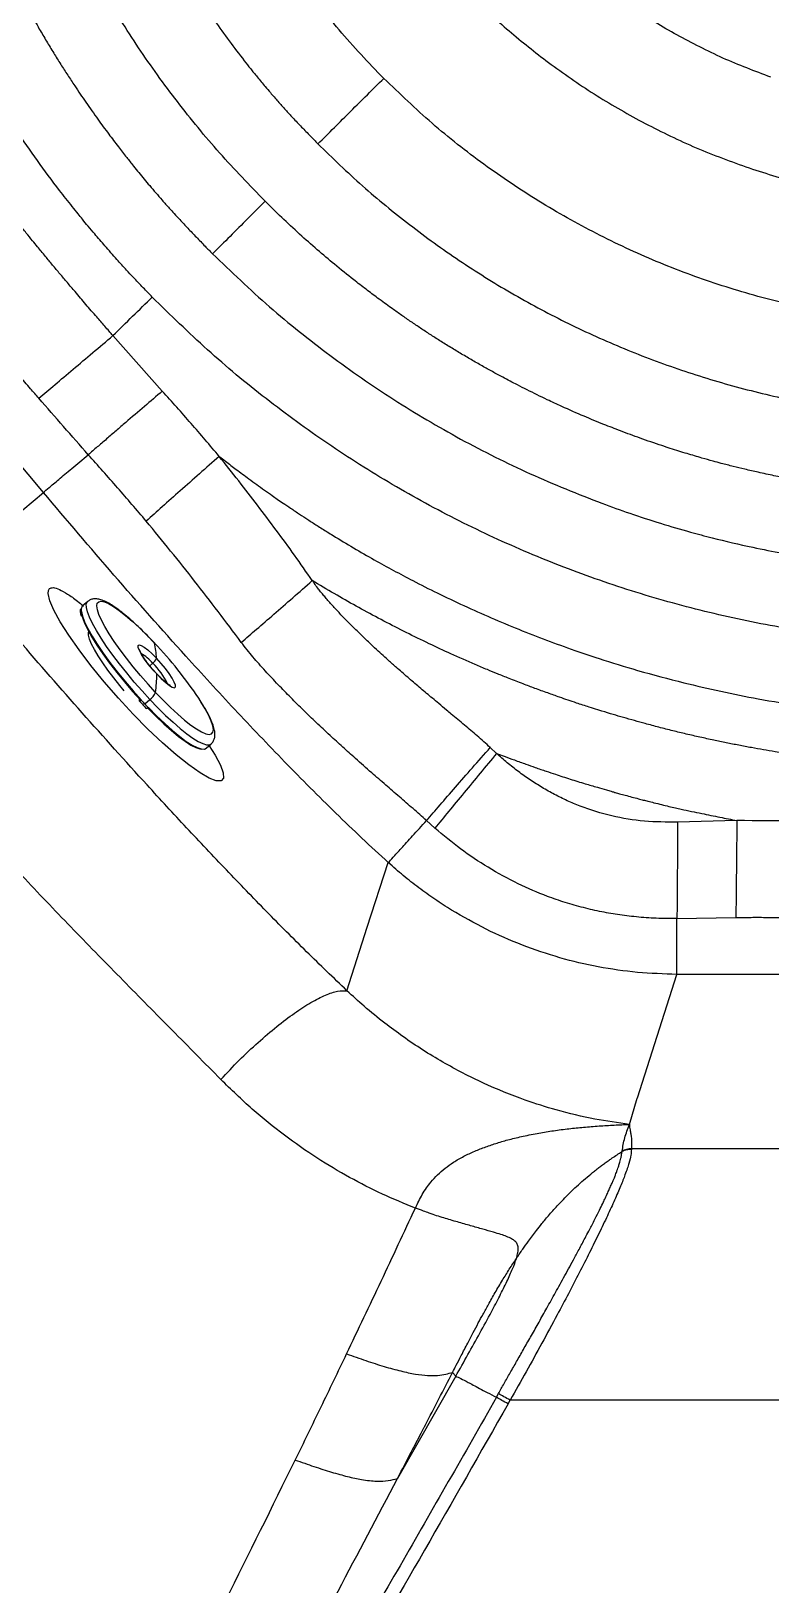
# Model space of a CAD drawing. Extents: x -51 to 27, y -13 to 136.
# Drawn here: x -20.89 to -13.72, y 25.45 to 40.51 of the extents above; entities that cross this region are included whole.
import ezdxf

# ---------------------------------------------------------------- set-up
doc = ezdxf.new("R2010")
doc.units = 0
doc.header["$MEASUREMENT"] = 0
doc.layers.add('GEOMETRY', color=2, linetype='Continuous', lineweight=25)

# ---------------------------------------------------------------- blocks, each defined once
blk = doc.blocks.new('2026 MONTERREY-BLOOM')
at = {"layer": 'GEOMETRY'}
for p, q in [((-8.418, -46.152), (-7.94, -46.691)), ((-9.092, -47.672), (-9.934, -46.667)), ((-9.492, -48.008), (-9.092, -47.672)), ((-6.434, -48.559), (-6.486, -48.527)), ((-8.725, -48.8), (-8.726, -48.802)), ((-8.663, -48.73), (-8.712, -48.772)), ((-8.719, -48.871), (-8.727, -48.862)), ((-8.726, -48.83), (-8.724, -48.828)), ((-8.016, -49.131), (-8.015, -49.133)), ((-8.032, -49.329), (-8.06, -49.355)), ((-8.16, -49.697), (-8.161, -49.677)), ((-8.149, -49.689), (-8.149, -49.688)), ((-8.141, -49.687), (-8.143, -49.688)), ((-8.11, -49.723), (-8.06, -49.68)), ((-8.077, -49.758), (-8.075, -49.757)), ((-7.516, -50.153), (-7.467, -50.111)), ((-4.761, -50.146), (-4.7, -50.203)), ((-5.297, -50.928), (-5.379, -50.855)), ((-2.371, -50.854), (-2.946, -50.869)), ((-5.955, -51.887), (-5.749, -51.262)), ((-2.952, -51.804), (-2.381, -51.793)), ((-6.15, -52.504), (-5.955, -51.887)), ((-3.335, -53.541), (-2.952, -52.345)), ((0, -52.345), (-2.952, -52.345)), ((-3.413, -53.8), (-3.336, -53.546)), ((-3.336, -53.546), (-3.335, -53.541)), ((-3.483, -54.058), (-3.484, -54.064)), ((-3.393, -54.042), (-3.392, -54.036)), ((0, -54.036), (-3.392, -54.036)), ((-5.095, -56.241), (-5.66, -57.234)), ((-5.126, -56.204), (-5.095, -56.241)), ((-4.702, -56.446), (-4.682, -56.41)), ((-4.589, -56.51), (-4.569, -56.474)), ((0, -56.474), (-4.569, -56.474))]:
    blk.add_line(p, q, dxfattribs=at)
at = {"layer": 'GEOMETRY', "flags": 128}
for points in [[(-7.486, -50.128), (-7.428, -50.219), (-7.377, -50.316), (-7.35, -50.391), (-7.347, -50.442), (-7.369, -50.468), (-7.416, -50.468), (-7.485, -50.442), (-7.574, -50.391), (-7.682, -50.315), (-7.804, -50.218), (-7.938, -50.101), (-8.079, -49.968), (-8.222, -49.823), (-8.365, -49.668), (-8.502, -49.51), (-8.631, -49.352), (-8.747, -49.199), (-8.847, -49.056), (-8.929, -48.926), (-8.99, -48.814), (-9.03, -48.722), (-9.046, -48.654), (-9.044, -48.624), (-9.032, -48.605), (-9.032, -48.605)], [(-8.712, -48.772), (-8.716, -48.776), (-8.725, -48.8)], [(-8.06, -49.68), (-8.136, -49.597), (-8.212, -49.511), (-8.285, -49.423), (-8.355, -49.335), (-8.42, -49.249), (-8.48, -49.165), (-8.533, -49.086), (-8.579, -49.011), (-8.616, -48.944), (-8.645, -48.883), (-8.665, -48.831), (-8.675, -48.789), (-8.676, -48.756), (-8.667, -48.734), (-8.663, -48.73)], [(-8.005, -49.612), (-8.078, -49.532), (-8.151, -49.449), (-8.221, -49.365), (-8.288, -49.28), (-8.349, -49.198), (-8.405, -49.118), (-8.454, -49.043), (-8.496, -48.973), (-8.529, -48.911), (-8.554, -48.856), (-8.569, -48.81), (-8.574, -48.773), (-8.57, -48.747), (-8.556, -48.732), (-8.533, -48.727), (-8.501, -48.734), (-8.461, -48.751), (-8.413, -48.78), (-8.358, -48.818), (-8.297, -48.866), (-8.231, -48.922), (-8.161, -48.986), (-8.089, -49.057), (-8.015, -49.133)], [(-8.725, -48.842), (-8.714, -48.886), (-8.694, -48.94), (-8.663, -49.004), (-8.622, -49.076), (-8.573, -49.155), (-8.515, -49.239), (-8.451, -49.328), (-8.381, -49.419), (-8.306, -49.51), (-8.228, -49.602), (-8.149, -49.69)], [(-8.724, -48.828), (-8.714, -48.873), (-8.693, -48.928), (-8.661, -48.992), (-8.62, -49.065), (-8.57, -49.145), (-8.512, -49.23), (-8.447, -49.32), (-8.376, -49.412), (-8.301, -49.505), (-8.222, -49.597), (-8.141, -49.687)], [(-8.308, -49.597), (-8.351, -49.546), (-8.411, -49.47), (-8.467, -49.397), (-8.517, -49.325), (-8.56, -49.258), (-8.597, -49.197), (-8.625, -49.143), (-8.644, -49.096), (-8.654, -49.058), (-8.655, -49.03), (-8.653, -49.022)], [(-7.991, -49.435), (-8.035, -49.387), (-8.076, -49.337), (-8.112, -49.288), (-8.142, -49.243), (-8.162, -49.205), (-8.173, -49.176), (-8.174, -49.157), (-8.164, -49.15), (-8.144, -49.156), (-8.115, -49.173), (-8.079, -49.2), (-8.038, -49.237), (-7.995, -49.281)], [(-7.991, -49.435), (-7.948, -49.479), (-7.907, -49.516), (-7.871, -49.544), (-7.843, -49.561), (-7.823, -49.566), (-7.812, -49.559), (-7.813, -49.541), (-7.824, -49.511), (-7.844, -49.473), (-7.874, -49.429), (-7.91, -49.38), (-7.951, -49.33), (-7.995, -49.281)], [(-7.991, -49.435), (-7.992, -49.433), (-7.992, -49.433)], [(-8.06, -49.68), (-7.983, -49.76), (-7.908, -49.834), (-7.835, -49.901), (-7.766, -49.961), (-7.701, -50.012), (-7.643, -50.055), (-7.591, -50.087), (-7.546, -50.108), (-7.51, -50.119), (-7.482, -50.119), (-7.468, -50.112)], [(-8.005, -49.612), (-7.931, -49.688), (-7.859, -49.759), (-7.789, -49.823), (-7.723, -49.88), (-7.662, -49.928), (-7.607, -49.966), (-7.559, -49.994), (-7.519, -50.012), (-7.486, -50.018), (-7.463, -50.014), (-7.45, -49.998), (-7.445, -49.972), (-7.451, -49.936), (-7.466, -49.89), (-7.49, -49.835), (-7.524, -49.772), (-7.565, -49.703), (-7.587, -49.668)], [(-8.083, -49.76), (-8.003, -49.841), (-7.925, -49.915), (-7.851, -49.981), (-7.782, -50.038), (-7.719, -50.085), (-7.662, -50.122), (-7.614, -50.146), (-7.575, -50.159), (-7.558, -50.161)], [(-8.075, -49.757), (-7.995, -49.838), (-7.916, -49.913), (-7.841, -49.98), (-7.771, -50.038), (-7.707, -50.086), (-7.65, -50.122), (-7.601, -50.147), (-7.562, -50.16), (-7.532, -50.161), (-7.516, -50.153)]]:
    blk.add_lwpolyline(points, dxfattribs=at)
at = {"layer": 'GEOMETRY'}
for centre, radius, start, end in [((-8.614, -48.813), 0.113, 174.1189, 188.3738), ((-8.406, -49.651), 0.493, 40.654, 58.1507), ((-9.151, -49.365), 1.159, 4.1679, 11.5445), ((-10.957, -51.925), 4.056, 33.8068, 43.4963), ((-8.097, -49.241), 0.109, 306.3172, 338.6466), ((-8.497, -49.813), 0.671, 25.1861, 46.1165), ((-9.941, -49.377), 1.95, 353.0865, 358.3), ((-4.719, -46.532), 4.657, 222.6748, 223.2696), ((-8.165, -49.539), 0.176, 306.6538, 335.373), ((-4.835, -46.641), 4.497, 223.2692, 223.8781)]:
    blk.add_arc(centre, radius, start, end, dxfattribs=at)
for points, knots in [([(-8.037, -45.778), (-8.066, -45.748), (-8.128, -45.684), (-8.211, -45.597), (-8.296, -45.506), (-8.388, -45.405), (-8.491, -45.288), (-8.584, -45.18), (-8.656, -45.094), (-8.71, -45.029), (-8.76, -44.966), (-8.814, -44.899), (-8.874, -44.823), (-8.989, -44.676), (-9.152, -44.457), (-9.361, -44.155), (-9.587, -43.806), (-9.82, -43.411), (-10.049, -42.982), (-10.251, -42.563), (-10.419, -42.173), (-10.538, -41.867), (-10.628, -41.62), (-10.703, -41.401), (-10.785, -41.143), (-10.863, -40.871), (-10.935, -40.596), (-10.998, -40.327), (-11.056, -40.051), (-11.101, -39.807), (-11.134, -39.596), (-11.157, -39.443), (-11.174, -39.315), (-11.186, -39.213), (-11.198, -39.113), (-11.209, -39.001), (-11.222, -38.868), (-11.232, -38.743), (-11.24, -38.628), (-11.247, -38.517), (-11.253, -38.406), (-11.257, -38.306), (-11.259, -38.24), (-11.261, -38.194), (-11.262, -38.147), (-11.263, -38.079), (-11.264, -38.004), (-11.265, -37.938), (-11.265, -37.901), (-11.265, -37.885)], [0, 0, 0, 0, 0.014351, 0.030443, 0.041173, 0.057276, 0.077187, 0.094646, 0.106176, 0.11578, 0.123458, 0.133781, 0.145278, 0.156775, 0.197836, 0.238896, 0.282612, 0.340597, 0.396156, 0.44929, 0.499999, 0.541946, 0.561847, 0.590246, 0.621434, 0.654612, 0.687198, 0.719082, 0.749189, 0.784197, 0.804232, 0.822293, 0.837148, 0.848797, 0.857239, 0.871923, 0.88729, 0.903271, 0.914889, 0.926812, 0.941206, 0.953243, 0.961032, 0.963876, 0.968947, 0.977275, 0.987164, 0.994641, 1, 1, 1, 1]), ([(-10.555, -37.885), (-10.552, -38.083), (-10.546, -38.478), (-10.494, -39.069), (-10.41, -39.664), (-10.29, -40.263), (-10.136, -40.851), (-9.955, -41.408), (-9.793, -41.829), (-9.665, -42.13), (-9.578, -42.322), (-9.49, -42.508), (-9.401, -42.686), (-9.312, -42.857), (-9.222, -43.021), (-9.139, -43.167), (-9.063, -43.297), (-8.993, -43.411), (-8.925, -43.521), (-8.857, -43.627), (-8.776, -43.75), (-8.679, -43.893), (-8.569, -44.049), (-8.464, -44.192), (-8.37, -44.315), (-8.29, -44.418), (-8.224, -44.502), (-8.15, -44.593), (-8.058, -44.703), (-7.96, -44.818), (-7.88, -44.908), (-7.823, -44.971), (-7.763, -45.036), (-7.691, -45.113), (-7.609, -45.198), (-7.529, -45.281), (-7.477, -45.334), (-7.453, -45.359)], [0, 0, 0, 0, 0.0713756, 0.1427516, 0.2141274, 0.288582, 0.3630855, 0.4335488, 0.4999723, 0.5261562, 0.5515987, 0.5762998, 0.6002594, 0.6234776, 0.6459543, 0.6676895, 0.684247, 0.7003467, 0.7159887, 0.7311728, 0.7458991, 0.7690531, 0.7934088, 0.8148821, 0.833473, 0.8491814, 0.8620074, 0.871951, 0.8916667, 0.9137793, 0.9264366, 0.9349427, 0.9447325, 0.9585493, 0.9728571, 0.9873728, 1, 1, 1, 1]), ([(-6.944, -44.849), (-7.093, -44.695), (-7.391, -44.386), (-7.799, -43.887), (-8.175, -43.365), (-8.516, -42.818), (-8.821, -42.249), (-9.088, -41.662), (-9.316, -41.058), (-9.504, -40.441), (-9.651, -39.812), (-9.756, -39.174), (-9.822, -38.531), (-9.831, -38.1), (-9.835, -37.885)], [0, 0, 0, 0, 0.08315, 0.166332, 0.249548, 0.332797, 0.416079, 0.499395, 0.582744, 0.666127, 0.749544, 0.832995, 0.916481, 1, 1, 1, 1]), ([(-9.079, -37.885), (-9.079, -37.943), (-9.078, -38.062), (-9.073, -38.26), (-9.062, -38.463), (-9.047, -38.662), (-9.028, -38.862), (-9.007, -39.034), (-8.986, -39.183), (-8.969, -39.301), (-8.947, -39.431), (-8.921, -39.575), (-8.893, -39.718), (-8.845, -39.941), (-8.77, -40.245), (-8.658, -40.627), (-8.532, -40.998), (-8.401, -41.334), (-8.251, -41.68), (-8.106, -41.979), (-7.947, -42.279), (-7.798, -42.539), (-7.623, -42.821), (-7.453, -43.073), (-7.293, -43.294), (-7.175, -43.449), (-7.084, -43.565), (-7.016, -43.649), (-6.952, -43.726), (-6.885, -43.805), (-6.82, -43.88), (-6.747, -43.961), (-6.671, -44.044), (-6.59, -44.129), (-6.509, -44.213), (-6.456, -44.268), (-6.432, -44.294)], [0, 0, 0, 0, 0.024274, 0.050487, 0.083273, 0.110191, 0.134398, 0.168109, 0.183383, 0.197692, 0.218288, 0.238884, 0.259453, 0.27999, 0.334995, 0.391257, 0.447936, 0.500011, 0.543644, 0.606722, 0.640022, 0.686681, 0.733339, 0.780062, 0.814448, 0.848552, 0.862263, 0.876681, 0.893819, 0.904688, 0.920321, 0.935723, 0.950522, 0.967941, 0.984872, 1, 1, 1, 1]), ([(-5.794, -43.658), (-5.941, -43.504), (-6.235, -43.195), (-6.628, -42.69), (-6.984, -42.157), (-7.297, -41.598), (-7.559, -41.028), (-7.773, -40.453), (-7.94, -39.878), (-8.037, -39.422), (-8.09, -39.092), (-8.118, -38.892), (-8.14, -38.691), (-8.157, -38.49), (-8.17, -38.289), (-8.178, -38.087), (-8.179, -37.952), (-8.179, -37.885)], [0, 0, 0, 0, 0.099763, 0.199577, 0.299442, 0.399358, 0.499326, 0.592678, 0.686076, 0.779519, 0.811001, 0.842488, 0.87398, 0.905477, 0.93698, 0.968488, 1, 1, 1, 1]), ([(36.859, -38.985), (36.859, -39.022), (36.859, -39.104), (36.859, -39.239), (36.859, -39.396), (36.859, -39.568), (36.859, -39.736), (36.859, -39.877), (36.859, -39.976), (36.859, -40.077), (36.859, -40.194), (36.859, -40.34), (36.859, -40.483), (36.859, -40.621), (36.859, -40.823), (36.859, -41.098), (36.859, -41.453), (36.859, -41.82), (36.858, -42.212), (36.858, -42.618), (36.857, -43.039), (36.855, -43.462), (36.854, -43.893), (36.852, -44.335), (36.849, -45.064), (36.843, -46.07), (36.836, -47.022), (36.831, -47.633), (36.828, -47.913), (36.826, -48.213), (36.822, -48.535), (36.819, -48.88), (36.815, -49.226), (36.807, -49.906), (36.793, -50.909), (36.772, -52.226), (36.748, -53.511), (36.723, -54.715), (36.695, -55.842), (36.674, -56.641), (36.659, -57.171), (36.651, -57.441), (36.643, -57.709), (36.634, -57.975), (36.626, -58.239), (36.607, -58.826), (36.576, -59.723), (36.54, -60.635), (36.515, -61.236), (36.502, -61.54), (36.489, -61.84), (36.474, -62.155), (36.458, -62.501), (36.434, -63.003), (36.402, -63.633), (36.361, -64.364), (36.324, -64.988), (36.291, -65.509), (36.264, -65.92), (36.245, -66.194), (36.235, -66.339), (36.232, -66.374), (36.23, -66.409), (36.227, -66.443), (36.224, -66.478), (36.222, -66.512), (36.219, -66.547), (36.202, -66.781), (36.169, -67.208), (36.117, -67.82), (36.064, -68.396), (36.011, -68.934), (35.958, -69.431), (35.907, -69.882), (35.858, -70.263), (35.795, -70.569), (35.731, -70.824), (35.665, -71.043), (35.608, -71.209), (35.566, -71.323), (35.532, -71.409), (35.497, -71.495), (35.461, -71.58), (35.423, -71.664), (35.351, -71.817), (35.28, -71.955), (35.211, -72.079), (35.186, -72.123), (35.158, -72.17), (35.119, -72.236), (34.999, -72.43), (34.784, -72.739), (34.483, -73.096), (34.184, -73.398), (33.895, -73.652), (33.59, -73.886), (33.269, -74.098), (32.934, -74.287), (32.564, -74.465), (32.157, -74.623), (31.712, -74.754), (31.259, -74.849), (30.8, -74.902), (30.344, -74.954), (29.886, -75.002), (29.441, -75.046), (29.006, -75.087), (28.583, -75.124), (28.161, -75.158), (27.739, -75.191), (27.315, -75.223), (26.731, -75.263), (25.992, -75.311), (25.095, -75.363), (24.191, -75.41), (23.309, -75.453), (22.377, -75.495), (21.391, -75.536), (20.304, -75.576), (19.184, -75.614), (18.079, -75.647), (16.991, -75.677), (16.207, -75.696), (15.689, -75.708), (15.444, -75.713), (15.198, -75.719), (14.951, -75.724), (14.703, -75.729), (14.453, -75.734), (13.759, -75.748), (12.604, -75.768), (11.388, -75.786), (10.554, -75.796), (10.116, -75.801), (9.68, -75.806), (9.248, -75.81), (8.828, -75.814), (8.28, -75.819), (7.585, -75.825), (6.735, -75.83), (5.853, -75.835), (4.966, -75.839), (3.975, -75.842), (2.91, -75.844), (1.754, -75.846), (0.609, -75.847), (-0.455, -75.847), (-1.44, -75.846), (-2.343, -75.845), (-3.238, -75.843), (-3.829, -75.842), (-4.118, -75.841)], [0, 0, 0, 0, 0.0015205, 0.0033457, 0.0054756, 0.007915, 0.0103829, 0.0122963, 0.0136552, 0.0144139, 0.0164289, 0.0184285, 0.0203659, 0.0222411, 0.0240541, 0.0286038, 0.0334271, 0.0385312, 0.0435423, 0.0493867, 0.0550992, 0.0606799, 0.0666233, 0.0726617, 0.0786535, 0.0963497, 0.113627, 0.1174481, 0.121248, 0.1250268, 0.1296573, 0.1343866, 0.1390883, 0.1437626, 0.1620811, 0.1799649, 0.1974138, 0.2144282, 0.2290414, 0.2433183, 0.2470019, 0.2506624, 0.2542999, 0.2579143, 0.2615057, 0.265074, 0.2818429, 0.2980744, 0.3022367, 0.3063621, 0.3104507, 0.3145025, 0.3191882, 0.3245637, 0.3349686, 0.3449124, 0.3543951, 0.3604013, 0.3662067, 0.3711496, 0.3716267, 0.3721023, 0.3725764, 0.3730489, 0.37352, 0.3739896, 0.3744577, 0.3749243, 0.3835541, 0.3918977, 0.3999554, 0.4071383, 0.4139151, 0.4202961, 0.4256539, 0.4295637, 0.4329884, 0.436386, 0.4388658, 0.4401192, 0.4413721, 0.4426249, 0.443878, 0.4451317, 0.4463864, 0.4507691, 0.4514578, 0.4521466, 0.4528356, 0.4537108, 0.455254, 0.4621392, 0.4690242, 0.4742408, 0.4794587, 0.4846756, 0.4898923, 0.4951112, 0.5003286, 0.5066101, 0.5128922, 0.519174, 0.5254609, 0.5317008, 0.5378835, 0.5442016, 0.5499516, 0.55566, 0.5615042, 0.5671845, 0.5729289, 0.5788098, 0.5910574, 0.6030653, 0.6154142, 0.6279319, 0.6390692, 0.6533928, 0.6681633, 0.6833808, 0.6990455, 0.7132005, 0.7277021, 0.7310052, 0.7343258, 0.7376638, 0.7410194, 0.7443924, 0.7477829, 0.7511908, 0.7726989, 0.7948379, 0.8007406, 0.8066865, 0.8126757, 0.8184869, 0.8242755, 0.829799, 0.8408264, 0.8525895, 0.8644161, 0.8767764, 0.8887042, 0.904785, 0.9201624, 0.9358208, 0.9514061, 0.963534, 0.9759348, 0.9882033, 1, 1, 1, 1]), ([(36.643, -38.985), (36.643, -39.828), (36.644, -41.551), (36.638, -44.154), (36.623, -46.796), (36.598, -49.436), (36.56, -52.073), (36.508, -54.709), (36.443, -57.234), (36.364, -59.65), (36.27, -61.957), (36.155, -64.262), (36.031, -66.228), (35.9, -67.852), (35.802, -68.877), (35.716, -69.638), (35.663, -70.134), (35.567, -70.618), (35.44, -71.049), (35.293, -71.432), (35.137, -71.768), (34.958, -72.092), (34.757, -72.403), (34.535, -72.7), (34.293, -72.981), (34.032, -73.244), (33.754, -73.488), (33.46, -73.713), (33.15, -73.917), (32.828, -74.099), (32.47, -74.269), (32.078, -74.421), (31.65, -74.547), (31.21, -74.637), (30.76, -74.689), (30.304, -74.741), (29.845, -74.789), (29.117, -74.861), (28.118, -74.947), (26.517, -75.064), (24.581, -75.177), (22.165, -75.291), (19.603, -75.387), (16.893, -75.466), (14.119, -75.527), (11.282, -75.573), (9.295, -75.594), (8.222, -75.603), (8.062, -75.605), (7.902, -75.606), (7.75, -75.607), (7.619, -75.608), (7.509, -75.609), (7.406, -75.61), (7.287, -75.61), (6.823, -75.614), (5.731, -75.62), (3.332, -75.628), (-0.049, -75.632), (-2.762, -75.627), (-4.118, -75.625)], [0, 0, 0, 0, 0.034488, 0.070526, 0.106569, 0.142591, 0.178588, 0.214528, 0.250471, 0.281965, 0.313469, 0.344975, 0.376447, 0.394063, 0.411668, 0.418581, 0.425411, 0.432079, 0.438744, 0.443794, 0.448844, 0.453894, 0.458943, 0.463993, 0.469043, 0.474092, 0.479142, 0.484192, 0.489242, 0.494293, 0.499343, 0.505424, 0.511505, 0.517586, 0.523766, 0.530042, 0.536349, 0.542658, 0.560012, 0.577374, 0.608371, 0.639386, 0.67635, 0.71332, 0.75032, 0.789907, 0.829466, 0.831649, 0.833831, 0.836013, 0.838185, 0.84005, 0.841408, 0.842657, 0.844259, 0.846315, 0.861623, 0.88897, 0.944497, 1, 1, 1, 1]), ([(-2.953, -43.237), (-3.094, -43.156), (-3.376, -42.993), (-3.636, -42.797), (-3.766, -42.7)], [0, 0, 0, 0, 0.499999, 1, 1, 1, 1]), ([(-4.939, -42.865), (-4.821, -42.978), (-4.585, -43.204), (-4.326, -43.404), (-4.197, -43.504)], [0, 0, 0, 0, 0.5, 1, 1, 1, 1]), ([(-2.041, -43.647), (-2.197, -43.588), (-2.51, -43.47), (-2.805, -43.315), (-2.953, -43.237)], [0, 0, 0, 0, 0.5, 1, 1, 1, 1]), ([(-8.418, -46.152), (-8.421, -46.148), (-8.433, -46.134), (-8.46, -46.104), (-8.509, -46.047), (-8.584, -45.961), (-8.681, -45.849), (-8.775, -45.738), (-8.859, -45.639), (-8.932, -45.553), (-9.002, -45.469), (-9.063, -45.396), (-9.111, -45.337), (-9.153, -45.286), (-9.202, -45.227), (-9.262, -45.153), (-9.335, -45.063), (-9.404, -44.978), (-9.465, -44.901), (-9.516, -44.837), (-9.592, -44.741), (-9.692, -44.613), (-9.813, -44.457), (-9.916, -44.322), (-10.004, -44.206), (-10.077, -44.111), (-10.143, -44.022), (-10.208, -43.936), (-10.282, -43.837), (-10.361, -43.731), (-10.447, -43.617), (-10.523, -43.518), (-10.604, -43.414), (-10.654, -43.353), (-10.683, -43.317)], [0, 0, 0, 0, 0.003988, 0.015355, 0.033188, 0.066169, 0.110108, 0.155121, 0.18668, 0.217608, 0.247904, 0.277568, 0.295545, 0.311196, 0.332223, 0.358623, 0.390394, 0.427533, 0.449313, 0.471629, 0.495086, 0.549974, 0.606394, 0.658097, 0.690269, 0.726838, 0.75725, 0.781502, 0.816587, 0.858688, 0.89106, 0.93473, 0.96201, 1, 1, 1, 1]), ([(-4.197, -43.504), (-4.051, -43.609), (-3.76, -43.818), (-3.447, -43.992), (-3.29, -44.079)], [0, 0, 0, 0, 0.500001, 1, 1, 1, 1]), ([(-6.432, -44.294), (-6.378, -44.241), (-6.272, -44.135), (-6.112, -43.975), (-5.952, -43.816), (-5.846, -43.711), (-5.794, -43.658)], [0, 0, 0, 0, 0.249738, 0.499531, 0.749626, 1, 1, 1, 1]), ([(-0.03, -46.064), (-0.244, -46.058), (-0.671, -46.047), (-1.308, -45.966), (-1.937, -45.84), (-2.554, -45.664), (-3.155, -45.44), (-3.736, -45.17), (-4.295, -44.855), (-4.827, -44.497), (-5.331, -44.102), (-5.639, -43.806), (-5.794, -43.658)], [0, 0, 0, 0, 0.10006, 0.200105, 0.300137, 0.400156, 0.500162, 0.600154, 0.700134, 0.800102, 0.900057, 1, 1, 1, 1]), ([(-9.136, -46.76), (-9.163, -46.729), (-9.208, -46.677), (-9.272, -46.602), (-9.331, -46.534), (-9.39, -46.465), (-9.45, -46.394), (-9.588, -46.232), (-9.763, -46.023), (-9.974, -45.767), (-10.144, -45.557), (-10.283, -45.383), (-10.392, -45.246), (-10.471, -45.145), (-10.548, -45.046), (-10.622, -44.951), (-10.696, -44.855), (-10.776, -44.751), (-10.865, -44.634), (-10.947, -44.527), (-11.022, -44.427), (-11.088, -44.34), (-11.158, -44.247), (-11.226, -44.158), (-11.297, -44.066), (-11.366, -43.976), (-11.415, -43.916), (-11.439, -43.886)], [0, 0, 0, 0, 0.0331357, 0.0562074, 0.0798566, 0.1062246, 0.1304414, 0.1558157, 0.2795772, 0.3523646, 0.4258392, 0.5000028, 0.5336623, 0.5683643, 0.6041088, 0.6362298, 0.666428, 0.7022279, 0.7436299, 0.7862238, 0.8118499, 0.8456995, 0.874415, 0.9073248, 0.93718, 0.9685997, 1, 1, 1, 1]), ([(-3.29, -44.079), (-3.127, -44.162), (-2.801, -44.327), (-2.457, -44.453), (-2.285, -44.516)], [0, 0, 0, 0, 0.5, 1, 1, 1, 1]), ([(-6.432, -44.294), (-6.289, -44.431), (-6.005, -44.706), (-5.546, -45.081), (-5.065, -45.428), (-4.562, -45.743), (-4.04, -46.023), (-3.5, -46.27), (-2.946, -46.48), (-2.379, -46.654), (-1.801, -46.791), (-1.217, -46.889), (-0.627, -46.951), (-0.231, -46.96), (-0.034, -46.964)], [0, 0, 0, 0, 0.0833333, 0.1666666, 0.2499999, 0.3333333, 0.4166666, 0.4999999, 0.5833332, 0.6666666, 0.7499999, 0.8333333, 0.9166666, 1, 1, 1, 1]), ([(-2.285, -44.516), (-2.113, -44.572), (-1.767, -44.683), (-1.411, -44.754), (-1.233, -44.789)], [0, 0, 0, 0, 0.499999, 1, 1, 1, 1]), ([(-6.944, -44.849), (-7, -44.906), (-7.113, -45.019), (-7.283, -45.19), (-7.396, -45.303), (-7.453, -45.359)], [0, 0, 0, 0, 0.333679, 0.66684, 1, 1, 1, 1]), ([(-4.404, -46.678), (-4.436, -46.662), (-4.514, -46.622), (-4.627, -46.563), (-4.74, -46.502), (-4.842, -46.445), (-4.946, -46.385), (-5.052, -46.323), (-5.158, -46.259), (-5.259, -46.196), (-5.355, -46.134), (-5.448, -46.073), (-5.539, -46.011), (-5.63, -45.948), (-5.735, -45.874), (-5.847, -45.793), (-5.968, -45.701), (-6.108, -45.593), (-6.266, -45.466), (-6.441, -45.318), (-6.612, -45.167), (-6.78, -45.009), (-6.89, -44.902), (-6.944, -44.849)], [0, 0, 0, 0, 0.033285, 0.084359, 0.120867, 0.156777, 0.195973, 0.23517, 0.274373, 0.313582, 0.348789, 0.383996, 0.419203, 0.45441, 0.489617, 0.541681, 0.586485, 0.634426, 0.710559, 0.780045, 0.853364, 0.928541, 1, 1, 1, 1]), ([(-7.453, -45.359), (-7.271, -45.533), (-6.909, -45.88), (-6.319, -46.35), (-5.701, -46.779), (-5.052, -47.162), (-4.379, -47.501), (-3.913, -47.686), (-3.679, -47.778)], [0, 0, 0, 0, 0.1666667, 0.3333334, 0.5000001, 0.6666668, 0.8333334, 1, 1, 1, 1]), ([(-8.418, -46.152), (-8.354, -46.089), (-8.227, -45.964), (-8.1, -45.84), (-8.037, -45.778)], [0, 0, 0, 0, 0.4994423, 1, 1, 1, 1]), ([(-0.07, -49.149), (-0.317, -49.143), (-0.81, -49.131), (-1.546, -49.051), (-2.276, -48.926), (-2.996, -48.752), (-3.703, -48.532), (-4.393, -48.266), (-5.065, -47.956), (-5.715, -47.601), (-6.341, -47.205), (-6.939, -46.769), (-7.509, -46.296), (-7.861, -45.951), (-8.037, -45.778)], [0, 0, 0, 0, 0.083333, 0.166667, 0.25, 0.333333, 0.416667, 0.5, 0.583333, 0.666667, 0.75, 0.833333, 0.916667, 1, 1, 1, 1]), ([(-9.136, -46.76), (-9.086, -46.717), (-8.984, -46.63), (-8.805, -46.479), (-8.614, -46.318), (-8.483, -46.207), (-8.418, -46.152)], [0, 0, 0, 0, 0.2499996, 0.4999995, 0.7499996, 1, 1, 1, 1]), ([(-7.94, -46.691), (-7.997, -46.74), (-8.117, -46.843), (-8.268, -46.971), (-8.389, -47.076), (-8.482, -47.156), (-8.573, -47.234), (-8.628, -47.282), (-8.657, -47.307)], [0, 0, 0, 0, 0.220785, 0.460931, 0.588418, 0.720759, 0.857953, 1, 1, 1, 1]), ([(-7.388, -47.323), (-7.478, -47.216), (-7.659, -47.002), (-7.846, -46.795), (-7.94, -46.691)], [0, 0, 0, 0, 0.500941, 1, 1, 1, 1]), ([(-2.295, -47.448), (-2.332, -47.439), (-2.408, -47.42), (-2.51, -47.394), (-2.612, -47.367), (-2.722, -47.336), (-2.832, -47.303), (-2.962, -47.263), (-3.114, -47.214), (-3.302, -47.149), (-3.49, -47.08), (-3.671, -47.009), (-3.861, -46.931), (-4.044, -46.851), (-4.228, -46.765), (-4.339, -46.71), (-4.404, -46.678)], [0, 0, 0, 0, 0.050323, 0.104505, 0.140728, 0.190406, 0.256951, 0.294414, 0.371149, 0.469716, 0.559999, 0.637904, 0.729314, 0.834058, 0.90336, 1, 1, 1, 1]), ([(-8.657, -47.307), (-8.737, -47.216), (-8.897, -47.034), (-9.057, -46.851), (-9.136, -46.76)], [0, 0, 0, 0, 0.499986, 1, 1, 1, 1]), ([(-9.093, -47.672), (-9.076, -47.659), (-9.044, -47.632), (-8.948, -47.551), (-8.822, -47.445), (-8.712, -47.353), (-8.657, -47.307)], [0, 0, 0, 0, 0.250004, 0.500003, 0.749998, 1, 1, 1, 1]), ([(-8.095, -47.951), (-8.187, -47.843), (-8.372, -47.626), (-8.562, -47.413), (-8.657, -47.307)], [0, 0, 0, 0, 0.499338, 1, 1, 1, 1]), ([(-7.388, -47.323), (-7.452, -47.379), (-7.58, -47.492), (-7.767, -47.658), (-7.944, -47.815), (-8.044, -47.906), (-8.095, -47.951)], [0, 0, 0, 0, 0.25, 0.5, 0.75, 1, 1, 1, 1]), ([(-6.486, -48.527), (-6.543, -48.445), (-6.657, -48.281), (-6.835, -48.037), (-7.015, -47.798), (-7.2, -47.559), (-7.325, -47.402), (-7.388, -47.323)], [0, 0, 0, 0, 0.199544, 0.3993, 0.59985, 0.797301, 1, 1, 1, 1]), ([(-7.388, -47.323), (-7.367, -47.338), (-7.313, -47.381), (-7.237, -47.439), (-7.162, -47.495), (-7.096, -47.544), (-7.025, -47.596), (-6.949, -47.65), (-6.883, -47.697), (-6.823, -47.739), (-6.764, -47.779), (-6.691, -47.828), (-6.612, -47.882), (-6.526, -47.938), (-6.437, -47.995), (-6.355, -48.047), (-6.172, -48.16), (-5.897, -48.322), (-5.56, -48.504), (-5.269, -48.651), (-5.016, -48.771), (-4.752, -48.889), (-4.485, -49.001), (-4.215, -49.106), (-3.956, -49.2), (-3.662, -49.299), (-3.31, -49.407), (-2.916, -49.512), (-2.527, -49.603), (-2.145, -49.679), (-1.794, -49.737), (-1.487, -49.778), (-1.261, -49.804), (-1.01, -49.828), (-0.784, -49.845), (-0.537, -49.859), (-0.322, -49.867), (-0.157, -49.869), (-0.075, -49.87)], [0, 0, 0, 0, 0.009828, 0.026333, 0.036132, 0.045832, 0.057616, 0.069399, 0.081182, 0.088511, 0.097335, 0.108422, 0.121771, 0.133847, 0.14732, 0.162189, 0.170574, 0.229266, 0.283406, 0.316638, 0.353252, 0.389896, 0.42657, 0.463275, 0.500009, 0.531583, 0.581147, 0.640022, 0.686683, 0.733344, 0.787935, 0.822299, 0.851169, 0.874544, 0.9179, 0.937427, 0.968584, 1, 1, 1, 1]), ([(0, -47.719), (-0.072, -47.719), (-0.206, -47.718), (-0.423, -47.711), (-0.643, -47.699), (-0.87, -47.681), (-1.084, -47.66), (-1.272, -47.637), (-1.44, -47.614), (-1.584, -47.592), (-1.727, -47.567), (-1.868, -47.54), (-2.014, -47.51), (-2.157, -47.479), (-2.252, -47.458), (-2.295, -47.448)], [0, 0, 0, 0, 0.093221, 0.173474, 0.281812, 0.377635, 0.468663, 0.559953, 0.622863, 0.688793, 0.74872, 0.810983, 0.874483, 0.942063, 1, 1, 1, 1]), ([(-7.711, -49.26), (-7.945, -48.999), (-8.413, -48.476), (-8.866, -47.94), (-9.092, -47.672)], [0, 0, 0, 0, 0.499385, 1, 1, 1, 1]), ([(-3.679, -47.778), (-3.589, -47.811), (-3.401, -47.879), (-3.115, -47.972), (-2.848, -48.05), (-2.551, -48.129), (-2.252, -48.199), (-1.93, -48.263), (-1.57, -48.325), (-1.283, -48.363), (-1.066, -48.386), (-0.996, -48.393), (-0.912, -48.401), (-0.827, -48.408), (-0.755, -48.413), (-0.705, -48.417), (-0.658, -48.42), (-0.604, -48.423), (-0.546, -48.426), (-0.493, -48.429), (-0.44, -48.431), (-0.381, -48.433), (-0.303, -48.435), (-0.207, -48.437), (-0.103, -48.439), (-0.033, -48.44), (0, -48.44)], [0, 0, 0, 0, 0.076316, 0.160021, 0.240007, 0.298164, 0.405663, 0.484759, 0.560107, 0.697746, 0.71586, 0.734016, 0.754168, 0.783039, 0.802162, 0.811538, 0.823147, 0.839737, 0.855118, 0.86929, 0.881736, 0.89754, 0.916896, 0.944007, 0.973981, 1, 1, 1, 1]), ([(-7.174, -49.126), (-7.324, -48.927), (-7.622, -48.53), (-7.937, -48.144), (-8.095, -47.951)], [0, 0, 0, 0, 0.499977, 1, 1, 1, 1]), ([(-6.15, -52.504), (-6.28, -52.379), (-6.541, -52.129), (-6.931, -51.736), (-7.319, -51.334), (-7.705, -50.924), (-8.172, -50.418), (-8.717, -49.811), (-9.336, -49.103), (-9.74, -48.625), (-9.943, -48.385)], [0, 0, 0, 0, 0.09997, 0.199976, 0.300084, 0.40031, 0.500545, 0.667275, 0.833671, 1, 1, 1, 1]), ([(-9.032, -48.605), (-9.022, -48.6), (-9, -48.59), (-8.94, -48.609), (-8.86, -48.655), (-8.781, -48.71), (-8.723, -48.758), (-8.704, -48.774)], [0, 0, 0, 0, 0.2225012, 0.4450025, 0.6675019, 0.8900016, 1, 1, 1, 1]), ([(-7.174, -49.126), (-7.126, -49.085), (-7.03, -49.002), (-6.859, -48.855), (-6.677, -48.695), (-6.549, -48.583), (-6.486, -48.527)], [0, 0, 0, 0, 0.25, 0.5, 0.75, 1, 1, 1, 1]), ([(-4.761, -50.146), (-4.782, -50.127), (-4.823, -50.089), (-4.886, -50.034), (-4.949, -49.98), (-5.011, -49.928), (-5.075, -49.875), (-5.133, -49.826), (-5.194, -49.775), (-5.256, -49.724), (-5.32, -49.67), (-5.378, -49.621), (-5.435, -49.573), (-5.491, -49.525), (-5.547, -49.477), (-5.603, -49.428), (-5.667, -49.373), (-5.732, -49.315), (-5.8, -49.254), (-5.866, -49.194), (-5.937, -49.127), (-6.013, -49.055), (-6.092, -48.977), (-6.17, -48.898), (-6.245, -48.819), (-6.305, -48.753), (-6.35, -48.702), (-6.379, -48.667), (-6.407, -48.633), (-6.436, -48.597), (-6.463, -48.561), (-6.48, -48.536), (-6.486, -48.527)], [0, 0, 0, 0, 0.035023, 0.071366, 0.105203, 0.140082, 0.174897, 0.20968, 0.235397, 0.27652, 0.310475, 0.341713, 0.372957, 0.404211, 0.435476, 0.466755, 0.498047, 0.541911, 0.577305, 0.614489, 0.653824, 0.70064, 0.747512, 0.794252, 0.840787, 0.885437, 0.907208, 0.927309, 0.943315, 0.96208, 0.986359, 1, 1, 1, 1]), ([(-4.907, -49.341), (-4.986, -49.307), (-5.136, -49.242), (-5.358, -49.138), (-5.575, -49.032), (-5.793, -48.92), (-6.008, -48.805), (-6.222, -48.685), (-6.363, -48.601), (-6.434, -48.559)], [0, 0, 0, 0, 0.149355, 0.285712, 0.428568, 0.571505, 0.714335, 0.854977, 1, 1, 1, 1]), ([(-8.734, -48.816), (-8.733, -48.813), (-8.732, -48.808), (-8.728, -48.804), (-8.726, -48.802)], [0, 0, 0, 0, 0.457197, 1, 1, 1, 1]), ([(-8.016, -49.131), (-8.028, -49.119), (-8.064, -49.081), (-8.122, -49.022), (-8.19, -48.957), (-8.256, -48.898), (-8.318, -48.845), (-8.378, -48.8), (-8.433, -48.762), (-8.485, -48.732), (-8.531, -48.713), (-8.571, -48.704), (-8.606, -48.704), (-8.638, -48.712), (-8.655, -48.725), (-8.663, -48.731)], [0, 0, 0, 0, 0.046102, 0.1339467, 0.2219768, 0.3102874, 0.3990405, 0.4885039, 0.5791594, 0.671958, 0.7689367, 0.8449161, 0.9039936, 0.9575193, 1, 1, 1, 1]), ([(-8.734, -48.815), (-8.734, -48.821), (-8.735, -48.832), (-8.734, -48.844), (-8.733, -48.85)], [0, 0, 0, 0, 0.555291, 1, 1, 1, 1]), ([(-8.726, -48.83), (-8.728, -48.832), (-8.732, -48.836), (-8.734, -48.845), (-8.733, -48.854), (-8.729, -48.859), (-8.727, -48.862)], [0, 0, 0, 0, 0.2506013, 0.5002562, 0.7491458, 1, 1, 1, 1]), ([(-8.725, -48.842), (-8.726, -48.841), (-8.727, -48.839), (-8.728, -48.836), (-8.727, -48.832), (-8.726, -48.831), (-8.725, -48.83)], [0, 0, 0, 0, 0.2499983, 0.4999979, 0.7499986, 1, 1, 1, 1]), ([(-7.992, -49.433), (-7.999, -49.426), (-8.018, -49.405), (-8.049, -49.369), (-8.083, -49.327), (-8.112, -49.286), (-8.136, -49.25), (-8.151, -49.221), (-8.159, -49.205), (-8.16, -49.197), (-8.16, -49.199), (-8.16, -49.199)], [0, 0, 0, 0, 0.075515, 0.219745, 0.364238, 0.507958, 0.649834, 0.787949, 0.898943, 0.990607, 1, 1, 1, 1]), ([(-7.238, -49.776), (-7.317, -49.69), (-7.476, -49.519), (-7.633, -49.347), (-7.711, -49.26)], [0, 0, 0, 0, 0.499273, 1, 1, 1, 1]), ([(-5.379, -50.855), (-5.422, -50.816), (-5.509, -50.738), (-5.642, -50.624), (-5.775, -50.508), (-5.918, -50.385), (-6.057, -50.262), (-6.191, -50.141), (-6.318, -50.025), (-6.444, -49.907), (-6.571, -49.785), (-6.694, -49.663), (-6.797, -49.557), (-6.879, -49.471), (-6.941, -49.404), (-7.002, -49.336), (-7.061, -49.268), (-7.119, -49.198), (-7.156, -49.15), (-7.174, -49.126)], [0, 0, 0, 0, 0.070214, 0.140302, 0.210012, 0.282444, 0.367048, 0.432701, 0.499973, 0.573478, 0.640875, 0.711808, 0.781157, 0.818243, 0.854238, 0.891025, 0.927191, 0.962808, 1, 1, 1, 1]), ([(-7.373, -53.364), (-7.529, -53.205), (-7.843, -52.888), (-8.32, -52.405), (-8.797, -51.917), (-9.324, -51.367), (-9.893, -50.748), (-10.497, -50.056), (-10.89, -49.587), (-11.087, -49.352)], [0, 0, 0, 0, 0.124924, 0.249848, 0.374878, 0.499972, 0.666638, 0.833282, 1, 1, 1, 1]), ([(-3.259, -49.914), (-3.294, -49.905), (-3.364, -49.885), (-3.468, -49.856), (-3.573, -49.825), (-3.656, -49.8), (-3.733, -49.776), (-3.816, -49.75), (-3.939, -49.71), (-4.073, -49.664), (-4.207, -49.616), (-4.325, -49.574), (-4.45, -49.527), (-4.571, -49.48), (-4.687, -49.433), (-4.796, -49.388), (-4.868, -49.358), (-4.907, -49.341)], [0, 0, 0, 0, 0.062713, 0.125397, 0.185281, 0.250163, 0.27485, 0.324129, 0.398214, 0.497104, 0.567301, 0.643294, 0.712404, 0.796561, 0.866343, 0.926669, 1, 1, 1, 1]), ([(-7.86, -49.546), (-7.86, -49.546), (-7.859, -49.546), (-7.866, -49.543), (-7.881, -49.534), (-7.905, -49.516), (-7.934, -49.49), (-7.965, -49.461), (-7.984, -49.441), (-7.992, -49.433)], [0, 0, 0, 0, 0.0389449, 0.162059, 0.3111057, 0.4843984, 0.673929, 0.872362, 1, 1, 1, 1]), ([(-8.161, -49.697), (-8.148, -49.71), (-8.126, -49.734), (-8.104, -49.758), (-8.094, -49.768)], [0, 0, 0, 0, 0.554452, 1, 1, 1, 1]), ([(-8.16, -49.697), (-8.16, -49.697), (-8.16, -49.699), (-8.155, -49.697), (-8.15, -49.694), (-8.145, -49.69), (-8.143, -49.688)], [0, 0, 0, 0, 0.2481985, 0.499736, 0.7510608, 1, 1, 1, 1]), ([(-8.141, -49.687), (-8.142, -49.688), (-8.144, -49.689), (-8.147, -49.691), (-8.148, -49.691), (-8.148, -49.691), (-8.149, -49.691), (-8.149, -49.69)], [0, 0, 0, 0, 0.249493, 0.499279, 0.749084, 0.87316, 1, 1, 1, 1]), ([(-7.469, -50.112), (-7.467, -50.11), (-7.455, -50.102), (-7.441, -50.079), (-7.43, -50.048), (-7.428, -50.014), (-7.433, -49.976), (-7.446, -49.928), (-7.47, -49.87), (-7.503, -49.806), (-7.539, -49.741), (-7.569, -49.696), (-7.582, -49.675)], [0, 0, 0, 0, 0.015614, 0.092682, 0.16842, 0.251233, 0.352212, 0.482312, 0.6248, 0.759428, 0.889496, 1, 1, 1, 1]), ([(-8.077, -49.758), (-8.079, -49.76), (-8.084, -49.764), (-8.09, -49.767), (-8.094, -49.769), (-8.094, -49.767), (-8.094, -49.767)], [0, 0, 0, 0, 0.250657, 0.500369, 0.749261, 1, 1, 1, 1]), ([(-6.754, -50.284), (-6.835, -50.2), (-6.998, -50.032), (-7.158, -49.861), (-7.238, -49.776)], [0, 0, 0, 0, 0.499838, 1, 1, 1, 1]), ([(-1.74, -50.226), (-1.775, -50.221), (-1.862, -50.208), (-1.987, -50.189), (-2.115, -50.168), (-2.232, -50.147), (-2.352, -50.124), (-2.474, -50.1), (-2.599, -50.074), (-2.729, -50.046), (-2.86, -50.015), (-2.993, -49.984), (-3.126, -49.95), (-3.215, -49.926), (-3.259, -49.914)], [0, 0, 0, 0, 0.069327, 0.169759, 0.243562, 0.319998, 0.399998, 0.479997, 0.559935, 0.647917, 0.735985, 0.821327, 0.911997, 1, 1, 1, 1]), ([(-5.379, -50.855), (-5.336, -50.806), (-5.251, -50.706), (-5.099, -50.531), (-4.934, -50.342), (-4.819, -50.212), (-4.761, -50.146)], [0, 0, 0, 0, 0.244487, 0.492612, 0.744432, 1, 1, 1, 1]), ([(-6.258, -50.782), (-6.341, -50.7), (-6.508, -50.536), (-6.672, -50.368), (-6.754, -50.284)], [0, 0, 0, 0, 0.497494, 1, 1, 1, 1]), ([(-4.7, -50.203), (-4.753, -50.267), (-4.86, -50.396), (-5.018, -50.586), (-5.168, -50.769), (-5.254, -50.875), (-5.297, -50.928)], [0, 0, 0, 0, 0.24306, 0.49072, 0.743021, 1, 1, 1, 1]), ([(-2.946, -50.869), (-3.053, -50.869), (-3.267, -50.868), (-3.585, -50.815), (-3.833, -50.739), (-4.016, -50.662), (-4.139, -50.602), (-4.259, -50.534), (-4.376, -50.46), (-4.489, -50.38), (-4.597, -50.294), (-4.666, -50.233), (-4.7, -50.203)], [0, 0, 0, 0, 0.166892, 0.333284, 0.499835, 0.570215, 0.641397, 0.713504, 0.785201, 0.856838, 0.928657, 1, 1, 1, 1]), ([(-4.7, -50.203), (-4.675, -50.212), (-4.618, -50.233), (-4.523, -50.268), (-4.423, -50.305), (-4.32, -50.341), (-4.225, -50.374), (-4.135, -50.403), (-4.058, -50.429), (-3.986, -50.452), (-3.913, -50.475), (-3.826, -50.501), (-3.733, -50.529), (-3.65, -50.553), (-3.595, -50.569), (-3.567, -50.577), (-3.54, -50.585), (-3.504, -50.594), (-3.45, -50.609), (-3.39, -50.626), (-3.331, -50.641), (-3.279, -50.655), (-3.229, -50.667), (-3.169, -50.682), (-3.102, -50.699), (-3.032, -50.716), (-2.969, -50.73), (-2.863, -50.754), (-2.719, -50.784), (-2.539, -50.821), (-2.426, -50.843), (-2.371, -50.854)], [0, 0, 0, 0, 0.032297, 0.076517, 0.125002, 0.164355, 0.211127, 0.25, 0.28125, 0.3125, 0.343749, 0.374999, 0.425736, 0.463482, 0.483266, 0.495742, 0.5, 0.518466, 0.541327, 0.569051, 0.596138, 0.616386, 0.635761, 0.66051, 0.69249, 0.722096, 0.749327, 0.772411, 0.856924, 0.931347, 1, 1, 1, 1]), ([(-5.749, -51.262), (-5.835, -51.183), (-6.006, -51.026), (-6.174, -50.863), (-6.258, -50.782)], [0, 0, 0, 0, 0.4970244, 1, 1, 1, 1]), ([(-5.749, -51.262), (-5.736, -51.247), (-5.708, -51.217), (-5.626, -51.127), (-5.519, -51.009), (-5.425, -50.906), (-5.379, -50.855)], [0, 0, 0, 0, 0.250003, 0.500003, 0.749998, 1, 1, 1, 1]), ([(-2.946, -50.869), (-2.946, -50.954), (-2.947, -51.125), (-2.948, -51.373), (-2.95, -51.606), (-2.951, -51.738), (-2.952, -51.804)], [0, 0, 0, 0, 0.25, 0.5, 0.75, 1, 1, 1, 1]), ([(-2.371, -50.854), (-2.372, -50.939), (-2.373, -51.11), (-2.376, -51.36), (-2.378, -51.594), (-2.38, -51.727), (-2.381, -51.793)], [0, 0, 0, 0, 0.25, 0.5, 0.75, 1, 1, 1, 1]), ([(0, -50.875), (-0.395, -50.872), (-1.186, -50.865), (-1.976, -50.857), (-2.371, -50.854)], [0, 0, 0, 0, 0.500006, 1, 1, 1, 1]), ([(-2.952, -51.804), (-3.01, -51.804), (-3.134, -51.804), (-3.319, -51.792), (-3.503, -51.771), (-3.682, -51.74), (-3.858, -51.7), (-4.035, -51.65), (-4.247, -51.577), (-4.5, -51.468), (-4.781, -51.314), (-5.052, -51.133), (-5.215, -50.996), (-5.297, -50.928)], [0, 0, 0, 0, 0.068709, 0.144666, 0.217335, 0.285604, 0.357081, 0.428579, 0.500081, 0.619961, 0.750208, 0.875105, 1, 1, 1, 1]), ([(-5.453, -51.506), (-5.504, -51.467), (-5.606, -51.389), (-5.701, -51.304), (-5.749, -51.262)], [0, 0, 0, 0, 0.499999, 1, 1, 1, 1]), ([(-5.136, -51.722), (-5.19, -51.687), (-5.299, -51.619), (-5.402, -51.544), (-5.453, -51.506)], [0, 0, 0, 0, 0.499998, 1, 1, 1, 1]), ([(-4.45, -52.062), (-4.569, -52.013), (-4.805, -51.915), (-5.026, -51.786), (-5.136, -51.722)], [0, 0, 0, 0, 0.499982, 1, 1, 1, 1]), ([(-2.381, -51.793), (-2.349, -51.793), (-2.294, -51.793), (-2.211, -51.792), (-2.134, -51.792), (-2.055, -51.793), (-1.985, -51.793), (-1.922, -51.794), (-1.863, -51.795), (-1.805, -51.795), (-1.748, -51.796), (-1.692, -51.797), (-1.619, -51.798), (-1.543, -51.799), (-1.46, -51.8), (-1.383, -51.801), (-1.299, -51.802), (-1.213, -51.803), (-1.125, -51.804), (-1.004, -51.806), (-0.859, -51.808), (-0.688, -51.809), (-0.52, -51.81), (-0.354, -51.811), (-0.179, -51.812), (-0.063, -51.812), (0, -51.812)], [0, 0, 0, 0, 0.040255, 0.069602, 0.104092, 0.137679, 0.169371, 0.192339, 0.217061, 0.243538, 0.265613, 0.288366, 0.314245, 0.357687, 0.383948, 0.419023, 0.45422, 0.489541, 0.527632, 0.565781, 0.641222, 0.711208, 0.780239, 0.853521, 0.920696, 1, 1, 1, 1]), ([(-2.952, -52.345), (-3.079, -52.341), (-3.335, -52.333), (-3.715, -52.277), (-4.089, -52.191), (-4.33, -52.105), (-4.45, -52.062)], [0, 0, 0, 0, 0.249954, 0.499943, 0.749958, 1, 1, 1, 1]), ([(-7.373, -53.364), (-7.313, -53.301), (-7.195, -53.176), (-7.011, -53.003), (-6.83, -52.848), (-6.656, -52.717), (-6.496, -52.614), (-6.356, -52.542), (-6.235, -52.501), (-6.178, -52.503), (-6.15, -52.504)], [0, 0, 0, 0, 0.125006, 0.250006, 0.375002, 0.500001, 0.624999, 0.749995, 0.874995, 1, 1, 1, 1]), ([(-3.413, -53.8), (-3.525, -53.785), (-3.76, -53.752), (-4.097, -53.671), (-4.458, -53.557), (-4.76, -53.434), (-5.026, -53.304), (-5.222, -53.197), (-5.417, -53.079), (-5.604, -52.953), (-5.794, -52.812), (-5.976, -52.664), (-6.095, -52.555), (-6.15, -52.504)], [0, 0, 0, 0, 0.117846, 0.249698, 0.355434, 0.499898, 0.570713, 0.642034, 0.713922, 0.785732, 0.853238, 0.932193, 1, 1, 1, 1]), ([(-5.487, -54.611), (-5.593, -54.568), (-5.808, -54.48), (-6.127, -54.317), (-6.445, -54.128), (-6.76, -53.906), (-7.074, -53.654), (-7.272, -53.462), (-7.373, -53.364)], [0, 0, 0, 0, 0.159432, 0.320384, 0.483854, 0.650928, 0.822666, 1, 1, 1, 1]), ([(-5.487, -54.611), (-5.476, -54.589), (-5.455, -54.544), (-5.42, -54.479), (-5.381, -54.417), (-5.333, -54.352), (-5.273, -54.287), (-5.2, -54.223), (-5.114, -54.163), (-5.018, -54.108), (-4.913, -54.059), (-4.805, -54.017), (-4.692, -53.979), (-4.571, -53.944), (-4.436, -53.912), (-4.293, -53.884), (-4.145, -53.86), (-4.001, -53.841), (-3.854, -53.826), (-3.708, -53.815), (-3.56, -53.806), (-3.462, -53.802), (-3.413, -53.8)], [0, 0, 0, 0, 0.031243, 0.062485, 0.094881, 0.125017, 0.166571, 0.207772, 0.250058, 0.299492, 0.34911, 0.39826, 0.447381, 0.500074, 0.559001, 0.625069, 0.685904, 0.750053, 0.810656, 0.875031, 0.937515, 1, 1, 1, 1]), ([(-3.483, -54.058), (-3.476, -54.015), (-3.461, -53.928), (-3.429, -53.843), (-3.413, -53.8)], [0, 0, 0, 0, 0.4943399, 1, 1, 1, 1]), ([(-3.413, -53.8), (-3.412, -53.809), (-3.41, -53.827), (-3.406, -53.851), (-3.401, -53.878), (-3.397, -53.905), (-3.393, -53.933), (-3.391, -53.958), (-3.391, -53.982), (-3.391, -54.008), (-3.392, -54.026), (-3.392, -54.036)], [0, 0, 0, 0, 0.10803, 0.226308, 0.310373, 0.456461, 0.55954, 0.669449, 0.771198, 0.869461, 1, 1, 1, 1]), ([(-4.682, -56.41), (-4.664, -56.378), (-4.626, -56.311), (-4.567, -56.207), (-4.504, -56.097), (-4.439, -55.981), (-4.369, -55.859), (-4.296, -55.731), (-4.234, -55.619), (-4.181, -55.525), (-4.139, -55.449), (-4.095, -55.369), (-4.049, -55.286), (-4.002, -55.2), (-3.952, -55.109), (-3.898, -55.008), (-3.849, -54.915), (-3.809, -54.84), (-3.776, -54.777), (-3.741, -54.708), (-3.705, -54.635), (-3.674, -54.573), (-3.653, -54.529), (-3.637, -54.494), (-3.621, -54.459), (-3.603, -54.42), (-3.585, -54.38), (-3.57, -54.346), (-3.559, -54.319), (-3.552, -54.301), (-3.545, -54.284), (-3.537, -54.263), (-3.528, -54.237), (-3.52, -54.214), (-3.513, -54.193), (-3.507, -54.174), (-3.501, -54.152), (-3.496, -54.13), (-3.492, -54.112), (-3.489, -54.096), (-3.487, -54.08), (-3.485, -54.069), (-3.484, -54.064)], [0, 0, 0, 0, 0.029794, 0.061609, 0.095363, 0.131013, 0.168577, 0.208159, 0.24996, 0.272363, 0.296048, 0.321091, 0.347474, 0.375063, 0.404074, 0.437555, 0.475707, 0.500052, 0.51834, 0.545584, 0.578977, 0.605934, 0.625067, 0.638117, 0.65501, 0.675756, 0.699383, 0.72012, 0.737022, 0.750083, 0.756618, 0.7719, 0.79543, 0.817466, 0.832119, 0.851315, 0.87506, 0.90545, 0.928638, 0.94979, 0.974644, 1, 1, 1, 1]), ([(-3.393, -54.042), (-3.394, -54.06), (-3.396, -54.096), (-3.414, -54.172), (-3.448, -54.273), (-3.496, -54.396), (-3.554, -54.529), (-3.624, -54.683), (-3.706, -54.855), (-3.798, -55.042), (-3.897, -55.238), (-4.002, -55.44), (-4.124, -55.669), (-4.261, -55.922), (-4.413, -56.198), (-4.517, -56.382), (-4.569, -56.474)], [0, 0, 0, 0, 0.085625, 0.171212, 0.256193, 0.319345, 0.381939, 0.444142, 0.506082, 0.567796, 0.629662, 0.69169, 0.753369, 0.835258, 0.917414, 1, 1, 1, 1]), ([(-4.507, -55.099), (-4.487, -55.069), (-4.449, -55.012), (-4.384, -54.922), (-4.323, -54.84), (-4.255, -54.754), (-4.184, -54.669), (-4.109, -54.586), (-4.016, -54.488), (-3.907, -54.383), (-3.804, -54.295), (-3.734, -54.239), (-3.699, -54.212), (-3.664, -54.186), (-3.634, -54.164), (-3.61, -54.148), (-3.594, -54.136), (-3.58, -54.126), (-3.567, -54.118), (-3.544, -54.102), (-3.519, -54.086), (-3.495, -54.07), (-3.487, -54.065), (-3.484, -54.064)], [0, 0, 0, 0, 0.071369, 0.13373, 0.217616, 0.274379, 0.350236, 0.438201, 0.499939, 0.623288, 0.750028, 0.781123, 0.812315, 0.843612, 0.875021, 0.891095, 0.905402, 0.91792, 0.928629, 0.937512, 0.97996, 0.992817, 1, 1, 1, 1]), ([(-6.153, -56.025), (-6.041, -55.789), (-5.817, -55.319), (-5.597, -54.847), (-5.487, -54.611)], [0, 0, 0, 0, 0.5, 1, 1, 1, 1]), ([(-4.507, -55.099), (-4.504, -55.089), (-4.498, -55.068), (-4.493, -55.042), (-4.49, -55.018), (-4.489, -54.989), (-4.497, -54.959), (-4.519, -54.932), (-4.554, -54.908), (-4.6, -54.887), (-4.659, -54.866), (-4.735, -54.844), (-4.832, -54.816), (-4.95, -54.783), (-5.057, -54.753), (-5.145, -54.727), (-5.212, -54.707), (-5.281, -54.685), (-5.347, -54.662), (-5.416, -54.638), (-5.461, -54.621), (-5.487, -54.611)], [0, 0, 0, 0, 0.031236, 0.062473, 0.093543, 0.124979, 0.187454, 0.249929, 0.310594, 0.375047, 0.434616, 0.500134, 0.581718, 0.665722, 0.750091, 0.791744, 0.832829, 0.875048, 0.918315, 0.953326, 1, 1, 1, 1]), ([(-5.126, -56.204), (-5.114, -56.181), (-5.087, -56.127), (-5.038, -56.033), (-4.983, -55.927), (-4.928, -55.821), (-4.879, -55.728), (-4.829, -55.637), (-4.775, -55.539), (-4.713, -55.429), (-4.645, -55.315), (-4.577, -55.204), (-4.53, -55.134), (-4.507, -55.099)], [0, 0, 0, 0, 0.059867, 0.143206, 0.249995, 0.341488, 0.424815, 0.499994, 0.585689, 0.690441, 0.799892, 0.899839, 1, 1, 1, 1]), ([(-5.095, -56.241), (-5.056, -56.171), (-4.977, -56.033), (-4.861, -55.824), (-4.757, -55.632), (-4.668, -55.463), (-4.598, -55.321), (-4.541, -55.195), (-4.518, -55.131), (-4.507, -55.099)], [0, 0, 0, 0, 0.165232, 0.328359, 0.494607, 0.621634, 0.747797, 0.874085, 1, 1, 1, 1]), ([(-6.153, -56.025), (-6.091, -56.047), (-5.965, -56.091), (-5.788, -56.149), (-5.625, -56.193), (-5.483, -56.223), (-5.364, -56.236), (-5.268, -56.235), (-5.191, -56.223), (-5.147, -56.21), (-5.126, -56.204)], [0, 0, 0, 0, 0.124114, 0.248224, 0.372542, 0.49741, 0.623017, 0.749141, 0.875098, 1, 1, 1, 1]), ([(-5.66, -57.234), (-5.615, -57.148), (-5.539, -57.001), (-5.454, -56.838), (-5.41, -56.755), (-5.398, -56.73), (-5.304, -56.55), (-5.214, -56.376), (-5.126, -56.204)], [0, 0, 0, 0, 0.2500001, 0.427508, 0.4768811, 0.4917224, 0.5000003, 1, 1, 1, 1]), ([(-5.095, -56.241), (-5.08, -56.248), (-5.049, -56.263), (-4.993, -56.292), (-4.928, -56.326), (-4.866, -56.359), (-4.791, -56.398), (-4.732, -56.43), (-4.702, -56.446)], [0, 0, 0, 0, 0.2485192, 0.493974, 0.6169959, 0.7414945, 0.8687564, 1, 1, 1, 1]), ([(-4.702, -56.446), (-5.012, -56.991), (-5.632, -58.081), (-6.583, -59.703), (-7.549, -61.317), (-8.211, -62.382), (-8.542, -62.914)], [0, 0, 0, 0, 0.249968, 0.49996, 0.750018, 1, 1, 1, 1]), ([(-4.589, -56.51), (-4.858, -56.983), (-5.388, -57.915), (-6.155, -59.232), (-6.68, -60.117), (-6.963, -60.589), (-7.04, -60.717), (-7.106, -60.827), (-7.161, -60.917), (-7.203, -60.988), (-7.244, -61.055), (-7.463, -61.417), (-7.856, -62.061), (-8.242, -62.679), (-8.432, -62.983)], [0, 0, 0, 0, 0.216917, 0.427304, 0.607056, 0.626919, 0.646717, 0.666452, 0.678175, 0.688728, 0.69926, 0.709773, 0.856919, 1, 1, 1, 1]), ([(-9.472, -62.457), (-9.223, -62.009), (-8.728, -61.117), (-8.015, -59.767), (-7.321, -58.415), (-6.874, -57.507), (-6.651, -57.054)], [0, 0, 0, 0, 0.251943, 0.501068, 0.75051, 1, 1, 1, 1]), ([(-6.651, -57.054), (-6.59, -57.075), (-6.468, -57.118), (-6.297, -57.173), (-6.142, -57.216), (-5.991, -57.248), (-5.856, -57.262), (-5.746, -57.255), (-5.689, -57.241), (-5.66, -57.234)], [0, 0, 0, 0, 0.124793, 0.249475, 0.374188, 0.499032, 0.665941, 0.83327, 1, 1, 1, 1]), ([(-8.477, -62.778), (-8.293, -62.398), (-7.928, -61.644), (-7.375, -60.523), (-6.811, -59.419), (-6.235, -58.324), (-5.852, -57.597), (-5.66, -57.234)], [0, 0, 0, 0, 0.202227, 0.401842, 0.601339, 0.800714, 1, 1, 1, 1])]:
    blk.add_open_spline(points, degree=3, knots=knots, dxfattribs=at)
for points in [[(-2.952, -52.345), (-2.952, -52.324), (-2.952, -52.284), (-2.952, -52.165), (-2.952, -52.008), (-2.952, -51.872), (-2.952, -51.804)], [(-3.393, -54.042), (-3.408, -54.043), (-3.44, -54.045), (-3.47, -54.057), (-3.484, -54.064)], [(-3.392, -54.036), (-3.408, -54.037), (-3.44, -54.039), (-3.469, -54.052), (-3.483, -54.058)], [(-6.651, -57.054), (-6.567, -56.882), (-6.4, -56.54), (-6.236, -56.196), (-6.153, -56.025)], [(-4.589, -56.51), (-4.61, -56.498), (-4.651, -56.475), (-4.685, -56.456), (-4.702, -56.446)], [(-4.569, -56.474), (-4.589, -56.462), (-4.631, -56.439), (-4.665, -56.42), (-4.682, -56.41)]]:
    blk.add_open_spline(points, degree=3, dxfattribs=at)

msp = doc.modelspace()

# ---------------------------------------------------------------- block references
msp.add_blockref('2026 MONTERREY-BLOOM', (-11.682, 83.714))

doc.saveas('drawing.dxf')
